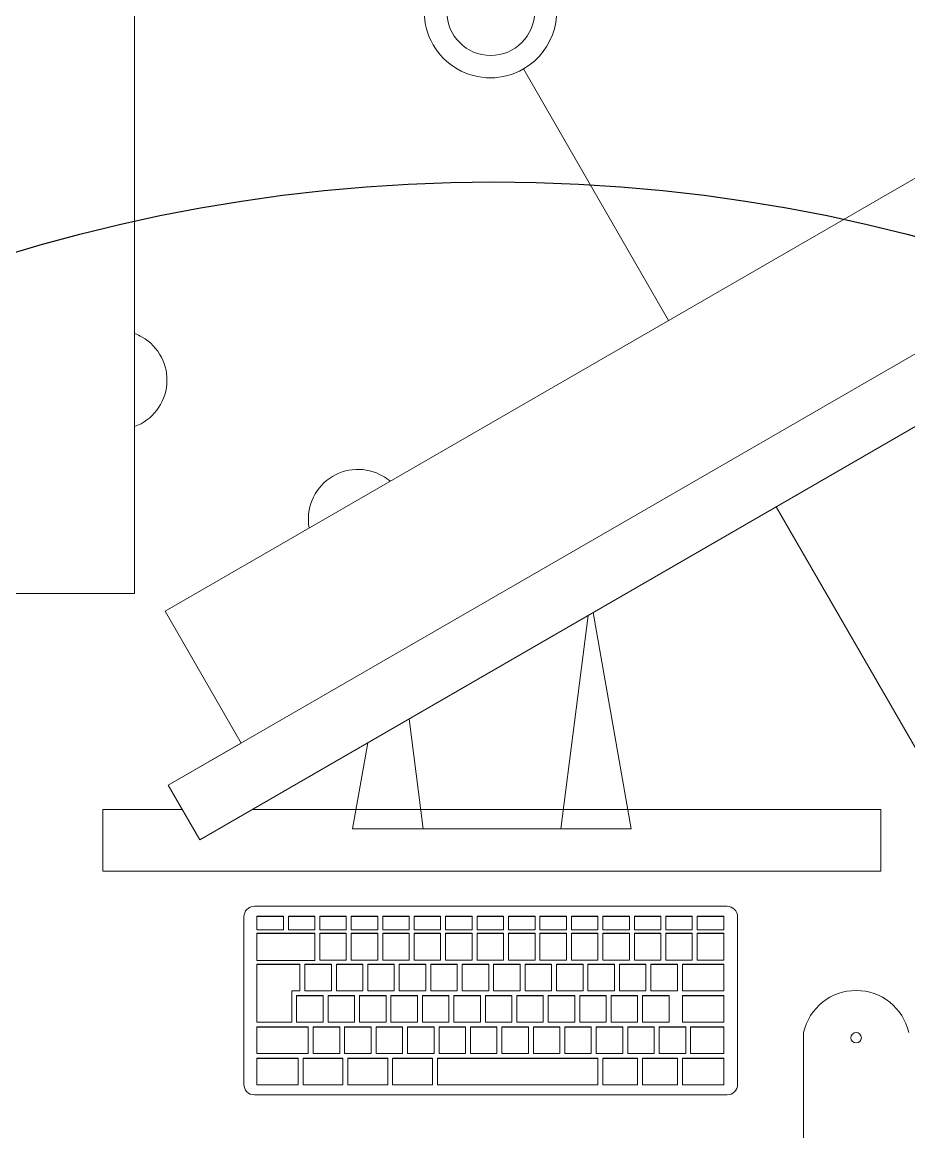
# Model space of a CAD drawing. Header units: millimetres. Extents: x 155920 to 295199, y -4084 to 97293.
# Drawn here: x 167928 to 168463, y 21953 to 22626 of the extents above; entities that cross this region are included whole.
import ezdxf

# ---------------------------------------------------------------- set-up
doc = ezdxf.new("R2010")
doc.units = ezdxf.units.MM
doc.header["$MEASUREMENT"] = 0
for name, color, linetype, lineweight in [('A-GENM', 8, 'CONTINUOUS', 9), ('E-ELEC-EQPM', 8, 'CONTINUOUS', 9), ('I-FURN', 8, 'CONTINUOUS', 9)]:
    doc.layers.add(name, color=color, linetype=linetype, lineweight=lineweight)
doc.layers.add('Social Distancing', color=7, linetype='CONTINUOUS')

msp = doc.modelspace()

# ---------------------------------------------------------------- linework, layer by layer
at = {"layer": 'A-GENM'}
for p, q in [((168067.97, 22092.35), (168353.5, 22092.35)), ((168061.62, 21984.84), (168061.62, 22086)), ((168069.5, 22086.37), (168085.5, 22086.37)), ((168069.5, 22086.09), (168069.5, 22086.37)), ((168085.5, 22086.09), (168069.5, 22086.09)), ((168069.5, 22086.09), (168069.5, 22078.11)), ((168085.5, 22086.09), (168085.5, 22086.37)), ((168085.5, 22078.11), (168085.5, 22086.09)), ((168088.5, 22086.37), (168104.5, 22086.37)), ((168088.5, 22086.09), (168088.5, 22086.37)), ((168104.5, 22086.09), (168088.5, 22086.09)), ((168088.5, 22086.09), (168088.5, 22078.11)), ((168104.5, 22086.09), (168104.5, 22086.37)), ((168104.5, 22078.11), (168104.5, 22086.09)), ((168107.5, 22086.37), (168123.5, 22086.37)), ((168107.5, 22086.09), (168107.5, 22086.37)), ((168123.5, 22086.09), (168107.5, 22086.09)), ((168107.5, 22086.09), (168107.5, 22078.11)), ((168123.5, 22086.09), (168123.5, 22086.37)), ((168123.5, 22078.11), (168123.5, 22086.09)), ((168126.5, 22086.37), (168142.5, 22086.37)), ((168126.5, 22086.09), (168126.5, 22086.37)), ((168142.5, 22086.09), (168126.5, 22086.09)), ((168126.5, 22086.09), (168126.5, 22078.11)), ((168142.5, 22086.09), (168142.5, 22086.37)), ((168142.5, 22078.11), (168142.5, 22086.09)), ((168145.5, 22086.37), (168161.5, 22086.37)), ((168145.5, 22086.09), (168145.5, 22086.37)), ((168161.5, 22086.09), (168145.5, 22086.09)), ((168145.5, 22086.09), (168145.5, 22078.11)), ((168161.5, 22086.09), (168161.5, 22086.37)), ((168161.5, 22078.11), (168161.5, 22086.09)), ((168164.5, 22086.37), (168180.5, 22086.37)), ((168164.5, 22086.09), (168164.5, 22086.37)), ((168180.5, 22086.09), (168164.5, 22086.09)), ((168164.5, 22086.09), (168164.5, 22078.11)), ((168180.5, 22086.09), (168180.5, 22086.37)), ((168180.5, 22078.11), (168180.5, 22086.09)), ((168183.5, 22086.37), (168199.5, 22086.37)), ((168183.5, 22086.09), (168183.5, 22086.37)), ((168199.5, 22086.09), (168183.5, 22086.09)), ((168183.5, 22086.09), (168183.5, 22078.11)), ((168199.5, 22086.09), (168199.5, 22086.37)), ((168199.5, 22078.11), (168199.5, 22086.09)), ((168202.5, 22086.37), (168218.5, 22086.37)), ((168202.5, 22086.09), (168202.5, 22086.37)), ((168218.5, 22086.09), (168202.5, 22086.09)), ((168202.5, 22086.09), (168202.5, 22078.11)), ((168218.5, 22086.09), (168218.5, 22086.37)), ((168218.5, 22078.11), (168218.5, 22086.09)), ((168221.5, 22086.37), (168237.5, 22086.37)), ((168221.5, 22086.09), (168221.5, 22086.37)), ((168237.5, 22086.09), (168221.5, 22086.09)), ((168221.5, 22086.09), (168221.5, 22078.11)), ((168237.5, 22086.09), (168237.5, 22086.37)), ((168237.5, 22078.11), (168237.5, 22086.09)), ((168240.5, 22086.37), (168256.5, 22086.37)), ((168240.5, 22086.09), (168240.5, 22086.37)), ((168256.5, 22086.09), (168240.5, 22086.09)), ((168240.5, 22086.09), (168240.5, 22078.11)), ((168256.5, 22086.09), (168256.5, 22086.37)), ((168256.5, 22078.11), (168256.5, 22086.09)), ((168259.5, 22086.37), (168275.5, 22086.37)), ((168259.5, 22086.09), (168259.5, 22086.37)), ((168275.5, 22086.09), (168259.5, 22086.09)), ((168259.5, 22086.09), (168259.5, 22078.11)), ((168275.5, 22086.09), (168275.5, 22086.37)), ((168275.5, 22078.11), (168275.5, 22086.09)), ((168278.5, 22086.37), (168294.5, 22086.37)), ((168278.5, 22086.09), (168278.5, 22086.37)), ((168294.5, 22086.09), (168278.5, 22086.09)), ((168278.5, 22086.09), (168278.5, 22078.11)), ((168294.5, 22086.09), (168294.5, 22086.37)), ((168294.5, 22078.11), (168294.5, 22086.09)), ((168297.5, 22086.37), (168313.5, 22086.37)), ((168297.5, 22086.09), (168297.5, 22086.37)), ((168313.5, 22086.09), (168297.5, 22086.09)), ((168297.5, 22086.09), (168297.5, 22078.11)), ((168313.5, 22086.09), (168313.5, 22086.37)), ((168313.5, 22078.11), (168313.5, 22086.09)), ((168316.5, 22086.37), (168332.5, 22086.37)), ((168316.5, 22086.09), (168316.5, 22086.37)), ((168332.5, 22086.09), (168316.5, 22086.09)), ((168316.5, 22086.09), (168316.5, 22078.11)), ((168332.5, 22086.09), (168332.5, 22086.37)), ((168332.5, 22078.11), (168332.5, 22086.09)), ((168335.5, 22086.37), (168351.5, 22086.37)), ((168335.5, 22086.09), (168335.5, 22086.37)), ((168351.5, 22086.09), (168335.5, 22086.09)), ((168335.5, 22086.09), (168335.5, 22078.11)), ((168351.5, 22086.09), (168351.5, 22086.37)), ((168351.5, 22078.11), (168351.5, 22086.09)), ((168359.85, 22086), (168359.85, 21984.84)), ((168069.5, 22078.11), (168085.5, 22078.11)), ((168069.5, 22076.13), (168104.5, 22076.13)), ((168069.5, 22075.85), (168069.5, 22076.13)), ((168104.5, 22075.85), (168069.5, 22075.85)), ((168069.5, 22075.85), (168069.5, 22059.61)), ((168088.5, 22078.11), (168104.5, 22078.11)), ((168104.5, 22075.85), (168104.5, 22076.13)), ((168104.5, 22059.61), (168104.5, 22075.85)), ((168107.5, 22078.11), (168123.5, 22078.11)), ((168107.5, 22076.13), (168123.5, 22076.13)), ((168107.5, 22075.85), (168107.5, 22076.13)), ((168123.5, 22075.85), (168107.5, 22075.85)), ((168107.5, 22075.85), (168107.5, 22059.89)), ((168123.5, 22075.85), (168123.5, 22076.13)), ((168123.5, 22059.89), (168123.5, 22075.85)), ((168126.5, 22078.11), (168142.5, 22078.11)), ((168126.5, 22076.13), (168142.5, 22076.13)), ((168126.5, 22075.85), (168126.5, 22076.13)), ((168142.5, 22075.85), (168126.5, 22075.85)), ((168126.5, 22075.85), (168126.5, 22059.89)), ((168142.5, 22075.85), (168142.5, 22076.13)), ((168142.5, 22059.89), (168142.5, 22075.85)), ((168145.5, 22078.11), (168161.5, 22078.11)), ((168145.5, 22076.13), (168161.5, 22076.13)), ((168145.5, 22075.85), (168145.5, 22076.13)), ((168161.5, 22075.85), (168145.5, 22075.85)), ((168145.5, 22075.85), (168145.5, 22059.89)), ((168161.5, 22075.85), (168161.5, 22076.13)), ((168161.5, 22059.89), (168161.5, 22075.85)), ((168164.5, 22078.11), (168180.5, 22078.11)), ((168164.5, 22076.13), (168180.5, 22076.13)), ((168164.5, 22075.85), (168164.5, 22076.13)), ((168180.5, 22075.85), (168164.5, 22075.85)), ((168164.5, 22075.85), (168164.5, 22059.89)), ((168180.5, 22075.85), (168180.5, 22076.13)), ((168180.5, 22059.89), (168180.5, 22075.85)), ((168183.5, 22078.11), (168199.5, 22078.11)), ((168183.5, 22076.13), (168199.5, 22076.13)), ((168183.5, 22075.85), (168183.5, 22076.13)), ((168199.5, 22075.85), (168183.5, 22075.85)), ((168183.5, 22075.85), (168183.5, 22059.89)), ((168199.5, 22075.85), (168199.5, 22076.13)), ((168199.5, 22059.89), (168199.5, 22075.85)), ((168202.5, 22078.11), (168218.5, 22078.11)), ((168202.5, 22076.13), (168218.5, 22076.13)), ((168202.5, 22075.85), (168202.5, 22076.13)), ((168218.5, 22075.85), (168202.5, 22075.85)), ((168202.5, 22075.85), (168202.5, 22059.89)), ((168218.5, 22075.85), (168218.5, 22076.13)), ((168218.5, 22059.89), (168218.5, 22075.85)), ((168221.5, 22078.11), (168237.5, 22078.11)), ((168221.5, 22076.13), (168237.5, 22076.13)), ((168221.5, 22075.85), (168221.5, 22076.13)), ((168237.5, 22075.85), (168221.5, 22075.85)), ((168221.5, 22075.85), (168221.5, 22059.89)), ((168237.5, 22075.85), (168237.5, 22076.13)), ((168237.5, 22059.89), (168237.5, 22075.85)), ((168240.5, 22078.11), (168256.5, 22078.11)), ((168240.5, 22076.13), (168256.5, 22076.13)), ((168240.5, 22075.85), (168240.5, 22076.13)), ((168256.5, 22075.85), (168240.5, 22075.85)), ((168240.5, 22075.85), (168240.5, 22059.89)), ((168256.5, 22075.85), (168256.5, 22076.13)), ((168256.5, 22059.89), (168256.5, 22075.85)), ((168259.5, 22078.11), (168275.5, 22078.11)), ((168259.5, 22076.13), (168275.5, 22076.13)), ((168259.5, 22075.85), (168259.5, 22076.13)), ((168275.5, 22075.85), (168259.5, 22075.85)), ((168259.5, 22075.85), (168259.5, 22059.89)), ((168275.5, 22075.85), (168275.5, 22076.13)), ((168275.5, 22059.89), (168275.5, 22075.85)), ((168278.5, 22078.11), (168294.5, 22078.11)), ((168278.5, 22076.13), (168294.5, 22076.13)), ((168278.5, 22075.85), (168278.5, 22076.13)), ((168294.5, 22075.85), (168278.5, 22075.85)), ((168278.5, 22075.85), (168278.5, 22059.89)), ((168294.5, 22075.85), (168294.5, 22076.13)), ((168294.5, 22059.89), (168294.5, 22075.85)), ((168297.5, 22078.11), (168313.5, 22078.11)), ((168297.5, 22076.13), (168313.5, 22076.13)), ((168297.5, 22075.85), (168297.5, 22076.13)), ((168313.5, 22075.85), (168297.5, 22075.85)), ((168297.5, 22075.85), (168297.5, 22059.89)), ((168313.5, 22075.85), (168313.5, 22076.13)), ((168313.5, 22059.89), (168313.5, 22075.85)), ((168316.5, 22078.11), (168332.5, 22078.11)), ((168316.5, 22076.13), (168332.5, 22076.13)), ((168316.5, 22075.85), (168316.5, 22076.13)), ((168332.5, 22075.85), (168316.5, 22075.85)), ((168316.5, 22075.85), (168316.5, 22059.89)), ((168332.5, 22075.85), (168332.5, 22076.13)), ((168332.5, 22059.89), (168332.5, 22075.85)), ((168335.5, 22078.11), (168351.5, 22078.11)), ((168335.5, 22076.13), (168351.5, 22076.13)), ((168335.5, 22075.85), (168335.5, 22076.13)), ((168351.5, 22075.85), (168335.5, 22075.85)), ((168335.5, 22075.85), (168335.5, 22059.89)), ((168351.5, 22075.85), (168351.5, 22076.13)), ((168351.5, 22059.89), (168351.5, 22075.85)), ((168069.5, 22059.61), (168104.5, 22059.61)), ((168107.5, 22059.89), (168123.5, 22059.89)), ((168126.5, 22059.89), (168142.5, 22059.89)), ((168145.5, 22059.89), (168161.5, 22059.89)), ((168164.5, 22059.89), (168180.5, 22059.89)), ((168183.5, 22059.89), (168199.5, 22059.89)), ((168202.5, 22059.89), (168218.5, 22059.89)), ((168221.5, 22059.89), (168237.5, 22059.89)), ((168240.5, 22059.89), (168256.5, 22059.89)), ((168259.5, 22059.89), (168275.5, 22059.89)), ((168278.5, 22059.89), (168294.5, 22059.89)), ((168297.5, 22059.89), (168313.5, 22059.89)), ((168316.5, 22059.89), (168332.5, 22059.89)), ((168335.5, 22059.89), (168351.5, 22059.89)), ((168069.5, 22057.48), (168095.5, 22057.48)), ((168069.5, 22057.2), (168069.5, 22057.48)), ((168095.5, 22057.2), (168069.5, 22057.2)), ((168069.5, 22057.2), (168069.5, 22022.31)), ((168095.5, 22057.2), (168095.5, 22057.48)), ((168095.5, 22041.24), (168095.5, 22057.2)), ((168098.5, 22057.48), (168114.5, 22057.48)), ((168098.5, 22057.2), (168098.5, 22057.48)), ((168114.5, 22057.2), (168098.5, 22057.2)), ((168098.5, 22057.2), (168098.5, 22041.24)), ((168114.5, 22057.2), (168114.5, 22057.48)), ((168114.5, 22041.24), (168114.5, 22057.2)), ((168117.5, 22057.48), (168133.5, 22057.48)), ((168117.5, 22057.2), (168117.5, 22057.48)), ((168133.5, 22057.2), (168117.5, 22057.2)), ((168117.5, 22057.2), (168117.5, 22041.24)), ((168133.5, 22057.2), (168133.5, 22057.48)), ((168133.5, 22041.24), (168133.5, 22057.2)), ((168136.5, 22057.48), (168152.5, 22057.48)), ((168136.5, 22057.2), (168136.5, 22057.48)), ((168152.5, 22057.2), (168136.5, 22057.2)), ((168136.5, 22057.2), (168136.5, 22041.24)), ((168152.5, 22057.2), (168152.5, 22057.48)), ((168152.5, 22041.24), (168152.5, 22057.2)), ((168155.5, 22057.48), (168171.5, 22057.48)), ((168155.5, 22057.2), (168155.5, 22057.48)), ((168171.5, 22057.2), (168155.5, 22057.2)), ((168155.5, 22057.2), (168155.5, 22041.24)), ((168171.5, 22057.2), (168171.5, 22057.48)), ((168171.5, 22041.24), (168171.5, 22057.2)), ((168174.5, 22057.48), (168190.5, 22057.48)), ((168174.5, 22057.2), (168174.5, 22057.48)), ((168190.5, 22057.2), (168174.5, 22057.2)), ((168174.5, 22057.2), (168174.5, 22041.24)), ((168190.5, 22057.2), (168190.5, 22057.48)), ((168190.5, 22041.24), (168190.5, 22057.2)), ((168193.5, 22057.48), (168209.5, 22057.48)), ((168193.5, 22057.2), (168193.5, 22057.48)), ((168209.5, 22057.2), (168193.5, 22057.2)), ((168193.5, 22057.2), (168193.5, 22041.24)), ((168209.5, 22057.2), (168209.5, 22057.48)), ((168209.5, 22041.24), (168209.5, 22057.2)), ((168212.5, 22057.48), (168228.5, 22057.48)), ((168212.5, 22057.2), (168212.5, 22057.48)), ((168228.5, 22057.2), (168212.5, 22057.2)), ((168212.5, 22057.2), (168212.5, 22041.24)), ((168228.5, 22057.2), (168228.5, 22057.48)), ((168228.5, 22041.24), (168228.5, 22057.2)), ((168231.5, 22057.48), (168247.5, 22057.48)), ((168231.5, 22057.2), (168231.5, 22057.48)), ((168247.5, 22057.2), (168231.5, 22057.2)), ((168231.5, 22057.2), (168231.5, 22041.24)), ((168247.5, 22057.2), (168247.5, 22057.48)), ((168247.5, 22041.24), (168247.5, 22057.2)), ((168250.5, 22057.48), (168266.5, 22057.48)), ((168250.5, 22057.2), (168250.5, 22057.48)), ((168266.5, 22057.2), (168250.5, 22057.2)), ((168250.5, 22057.2), (168250.5, 22041.24)), ((168266.5, 22057.2), (168266.5, 22057.48)), ((168266.5, 22041.24), (168266.5, 22057.2)), ((168269.5, 22057.48), (168285.5, 22057.48)), ((168269.5, 22057.2), (168269.5, 22057.48)), ((168285.5, 22057.2), (168269.5, 22057.2)), ((168269.5, 22057.2), (168269.5, 22041.24)), ((168285.5, 22057.2), (168285.5, 22057.48)), ((168285.5, 22041.24), (168285.5, 22057.2)), ((168288.5, 22057.48), (168304.5, 22057.48)), ((168288.5, 22057.2), (168288.5, 22057.48)), ((168304.5, 22057.2), (168288.5, 22057.2)), ((168288.5, 22057.2), (168288.5, 22041.24)), ((168304.5, 22057.2), (168304.5, 22057.48)), ((168304.5, 22041.24), (168304.5, 22057.2)), ((168307.5, 22057.48), (168323.5, 22057.48)), ((168307.5, 22057.2), (168307.5, 22057.48)), ((168323.5, 22057.2), (168307.5, 22057.2)), ((168307.5, 22057.2), (168307.5, 22041.24)), ((168323.5, 22057.2), (168323.5, 22057.48)), ((168323.5, 22041.24), (168323.5, 22057.2)), ((168326.5, 22057.48), (168351.5, 22057.48)), ((168326.5, 22057.2), (168326.5, 22057.48)), ((168351.5, 22057.2), (168326.5, 22057.2)), ((168326.5, 22057.2), (168326.5, 22041.26)), ((168351.5, 22057.2), (168351.5, 22057.48)), ((168351.5, 22041.26), (168351.5, 22057.2)), ((168090.5, 22022.31), (168090.5, 22041.24)), ((168090.5, 22041.24), (168095.5, 22041.24)), ((168093.5, 22038.55), (168109.5, 22038.55)), ((168093.5, 22038.27), (168093.5, 22038.55)), ((168109.5, 22038.27), (168093.5, 22038.27)), ((168093.5, 22038.27), (168093.5, 22022.31)), ((168098.5, 22041.24), (168114.5, 22041.24)), ((168109.5, 22038.27), (168109.5, 22038.55)), ((168109.5, 22022.31), (168109.5, 22038.27)), ((168112.5, 22038.55), (168128.5, 22038.55)), ((168112.5, 22038.27), (168112.5, 22038.55)), ((168128.5, 22038.27), (168112.5, 22038.27)), ((168112.5, 22038.27), (168112.5, 22022.31)), ((168117.5, 22041.24), (168133.5, 22041.24)), ((168128.5, 22038.27), (168128.5, 22038.55)), ((168128.5, 22022.31), (168128.5, 22038.27)), ((168131.5, 22038.55), (168147.5, 22038.55)), ((168131.5, 22038.27), (168131.5, 22038.55)), ((168147.5, 22038.27), (168131.5, 22038.27)), ((168131.5, 22038.27), (168131.5, 22022.31)), ((168136.5, 22041.24), (168152.5, 22041.24)), ((168147.5, 22038.27), (168147.5, 22038.55)), ((168147.5, 22022.31), (168147.5, 22038.27)), ((168150.5, 22038.55), (168166.5, 22038.55)), ((168150.5, 22038.27), (168150.5, 22038.55)), ((168166.5, 22038.27), (168150.5, 22038.27)), ((168150.5, 22038.27), (168150.5, 22022.31)), ((168155.5, 22041.24), (168171.5, 22041.24)), ((168166.5, 22038.27), (168166.5, 22038.55)), ((168166.5, 22022.31), (168166.5, 22038.27)), ((168169.5, 22038.55), (168185.5, 22038.55)), ((168169.5, 22038.27), (168169.5, 22038.55)), ((168185.5, 22038.27), (168169.5, 22038.27)), ((168169.5, 22038.27), (168169.5, 22022.31)), ((168174.5, 22041.24), (168190.5, 22041.24)), ((168185.5, 22038.27), (168185.5, 22038.55)), ((168185.5, 22022.31), (168185.5, 22038.27)), ((168188.5, 22038.55), (168204.5, 22038.55)), ((168188.5, 22038.27), (168188.5, 22038.55)), ((168204.5, 22038.27), (168188.5, 22038.27)), ((168188.5, 22038.27), (168188.5, 22022.31)), ((168193.5, 22041.24), (168209.5, 22041.24)), ((168204.5, 22038.27), (168204.5, 22038.55)), ((168204.5, 22022.31), (168204.5, 22038.27)), ((168207.5, 22038.55), (168223.5, 22038.55)), ((168207.5, 22038.27), (168207.5, 22038.55)), ((168223.5, 22038.27), (168207.5, 22038.27)), ((168207.5, 22038.27), (168207.5, 22022.31)), ((168212.5, 22041.24), (168228.5, 22041.24)), ((168223.5, 22038.27), (168223.5, 22038.55)), ((168223.5, 22022.31), (168223.5, 22038.27)), ((168226.5, 22038.55), (168242.5, 22038.55)), ((168226.5, 22038.27), (168226.5, 22038.55)), ((168242.5, 22038.27), (168226.5, 22038.27)), ((168226.5, 22038.27), (168226.5, 22022.31)), ((168231.5, 22041.24), (168247.5, 22041.24)), ((168242.5, 22038.27), (168242.5, 22038.55)), ((168242.5, 22022.31), (168242.5, 22038.27)), ((168245.5, 22038.55), (168261.5, 22038.55)), ((168245.5, 22038.27), (168245.5, 22038.55)), ((168261.5, 22038.27), (168245.5, 22038.27)), ((168245.5, 22038.27), (168245.5, 22022.31)), ((168250.5, 22041.24), (168266.5, 22041.24)), ((168261.5, 22038.27), (168261.5, 22038.55)), ((168261.5, 22022.31), (168261.5, 22038.27)), ((168264.5, 22038.55), (168280.5, 22038.55)), ((168264.5, 22038.27), (168264.5, 22038.55)), ((168280.5, 22038.27), (168264.5, 22038.27)), ((168264.5, 22038.27), (168264.5, 22022.31)), ((168269.5, 22041.24), (168285.5, 22041.24)), ((168280.5, 22038.27), (168280.5, 22038.55)), ((168280.5, 22022.31), (168280.5, 22038.27)), ((168283.5, 22038.55), (168299.5, 22038.55)), ((168283.5, 22038.27), (168283.5, 22038.55)), ((168299.5, 22038.27), (168283.5, 22038.27)), ((168283.5, 22038.27), (168283.5, 22022.31)), ((168288.5, 22041.24), (168304.5, 22041.24)), ((168299.5, 22038.27), (168299.5, 22038.55)), ((168299.5, 22022.31), (168299.5, 22038.27)), ((168302.5, 22038.55), (168318.5, 22038.55)), ((168302.5, 22038.27), (168302.5, 22038.55)), ((168318.5, 22038.27), (168302.5, 22038.27)), ((168302.5, 22038.27), (168302.5, 22022.31)), ((168307.5, 22041.24), (168323.5, 22041.24)), ((168318.5, 22038.27), (168318.5, 22038.55)), ((168318.5, 22022.31), (168318.5, 22038.27)), ((168326.5, 22041.26), (168351.5, 22041.26)), ((168326.5, 22038.55), (168351.5, 22038.55)), ((168326.5, 22038.27), (168326.5, 22038.55)), ((168351.5, 22038.27), (168326.5, 22038.27)), ((168326.5, 22038.27), (168326.5, 22022.33)), ((168351.5, 22038.27), (168351.5, 22038.55)), ((168351.5, 22022.33), (168351.5, 22038.27)), ((168069.5, 22022.31), (168090.5, 22022.31)), ((168069.5, 22019.62), (168100.5, 22019.62)), ((168069.5, 22019.35), (168069.5, 22019.62)), ((168100.5, 22019.35), (168069.5, 22019.35)), ((168069.5, 22019.35), (168069.5, 22003.39)), ((168093.5, 22022.31), (168109.5, 22022.31)), ((168100.5, 22019.35), (168100.5, 22019.62)), ((168100.5, 22003.39), (168100.5, 22019.35)), ((168103.5, 22019.62), (168119.5, 22019.62)), ((168103.5, 22019.35), (168103.5, 22019.62)), ((168119.5, 22019.35), (168103.5, 22019.35)), ((168103.5, 22019.35), (168103.5, 22003.39)), ((168112.5, 22022.31), (168128.5, 22022.31)), ((168119.5, 22019.35), (168119.5, 22019.62)), ((168119.5, 22003.39), (168119.5, 22019.35)), ((168122.5, 22019.62), (168138.5, 22019.62)), ((168122.5, 22019.35), (168122.5, 22019.62)), ((168138.5, 22019.35), (168122.5, 22019.35)), ((168122.5, 22019.35), (168122.5, 22003.39)), ((168131.5, 22022.31), (168147.5, 22022.31)), ((168138.5, 22019.35), (168138.5, 22019.62)), ((168138.5, 22003.39), (168138.5, 22019.35)), ((168141.5, 22019.62), (168157.5, 22019.62)), ((168141.5, 22019.35), (168141.5, 22019.62)), ((168157.5, 22019.35), (168141.5, 22019.35)), ((168141.5, 22019.35), (168141.5, 22003.39)), ((168150.5, 22022.31), (168166.5, 22022.31)), ((168157.5, 22019.35), (168157.5, 22019.62)), ((168157.5, 22003.39), (168157.5, 22019.35)), ((168160.5, 22019.62), (168176.5, 22019.62)), ((168160.5, 22019.35), (168160.5, 22019.62)), ((168176.5, 22019.35), (168160.5, 22019.35)), ((168160.5, 22019.35), (168160.5, 22003.39)), ((168169.5, 22022.31), (168185.5, 22022.31)), ((168176.5, 22019.35), (168176.5, 22019.62)), ((168176.5, 22003.39), (168176.5, 22019.35)), ((168179.5, 22019.62), (168195.5, 22019.62)), ((168179.5, 22019.35), (168179.5, 22019.62)), ((168195.5, 22019.35), (168179.5, 22019.35)), ((168179.5, 22019.35), (168179.5, 22003.39)), ((168188.5, 22022.31), (168204.5, 22022.31)), ((168195.5, 22019.35), (168195.5, 22019.62)), ((168195.5, 22003.39), (168195.5, 22019.35)), ((168198.5, 22019.62), (168214.5, 22019.62)), ((168198.5, 22019.35), (168198.5, 22019.62)), ((168214.5, 22019.35), (168198.5, 22019.35)), ((168198.5, 22019.35), (168198.5, 22003.39)), ((168207.5, 22022.31), (168223.5, 22022.31)), ((168214.5, 22019.35), (168214.5, 22019.62)), ((168214.5, 22003.39), (168214.5, 22019.35)), ((168217.5, 22019.62), (168233.5, 22019.62)), ((168217.5, 22019.35), (168217.5, 22019.62)), ((168233.5, 22019.35), (168217.5, 22019.35)), ((168217.5, 22019.35), (168217.5, 22003.39)), ((168226.5, 22022.31), (168242.5, 22022.31)), ((168233.5, 22019.35), (168233.5, 22019.62)), ((168233.5, 22003.39), (168233.5, 22019.35)), ((168236.5, 22019.62), (168252.5, 22019.62)), ((168236.5, 22019.35), (168236.5, 22019.62)), ((168252.5, 22019.35), (168236.5, 22019.35)), ((168236.5, 22019.35), (168236.5, 22003.39)), ((168245.5, 22022.31), (168261.5, 22022.31)), ((168252.5, 22019.35), (168252.5, 22019.62)), ((168252.5, 22003.39), (168252.5, 22019.35)), ((168255.5, 22019.62), (168271.5, 22019.62)), ((168255.5, 22019.35), (168255.5, 22019.62)), ((168271.5, 22019.35), (168255.5, 22019.35)), ((168255.5, 22019.35), (168255.5, 22003.39)), ((168264.5, 22022.31), (168280.5, 22022.31)), ((168271.5, 22019.35), (168271.5, 22019.62)), ((168271.5, 22003.39), (168271.5, 22019.35)), ((168274.5, 22019.62), (168290.5, 22019.62)), ((168274.5, 22019.35), (168274.5, 22019.62)), ((168290.5, 22019.35), (168274.5, 22019.35)), ((168274.5, 22019.35), (168274.5, 22003.39)), ((168283.5, 22022.31), (168299.5, 22022.31)), ((168290.5, 22019.35), (168290.5, 22019.62)), ((168290.5, 22003.39), (168290.5, 22019.35)), ((168293.5, 22019.62), (168309.5, 22019.62)), ((168293.5, 22019.35), (168293.5, 22019.62)), ((168309.5, 22019.35), (168293.5, 22019.35)), ((168293.5, 22019.35), (168293.5, 22003.39)), ((168302.5, 22022.31), (168318.5, 22022.31)), ((168309.5, 22019.35), (168309.5, 22019.62)), ((168309.5, 22003.39), (168309.5, 22019.35)), ((168312.5, 22019.62), (168328.5, 22019.62)), ((168312.5, 22019.35), (168312.5, 22019.62)), ((168328.5, 22019.35), (168312.5, 22019.35)), ((168312.5, 22019.35), (168312.5, 22003.39)), ((168326.5, 22022.33), (168351.5, 22022.33)), ((168328.5, 22019.35), (168328.5, 22019.62)), ((168328.5, 22003.39), (168328.5, 22019.35)), ((168331.5, 22019.62), (168351.5, 22019.62)), ((168331.5, 22019.35), (168331.5, 22019.62)), ((168351.5, 22019.35), (168331.5, 22019.35)), ((168331.5, 22019.35), (168331.5, 22003.41)), ((168351.5, 22019.35), (168351.5, 22019.62)), ((168351.5, 22003.41), (168351.5, 22019.35)), ((168399.73, 22016.11), (168399.73, 21952.61)), ((168069.5, 22003.39), (168100.5, 22003.39)), ((168069.5, 22000.7), (168094.5, 22000.7)), ((168069.5, 22000.42), (168069.5, 22000.7)), ((168094.5, 22000.42), (168069.5, 22000.42)), ((168069.5, 22000.42), (168069.5, 21984.48)), ((168094.5, 22000.42), (168094.5, 22000.7)), ((168094.5, 21984.48), (168094.5, 22000.42)), ((168097.5, 22000.7), (168121.5, 22000.7)), ((168097.5, 22000.42), (168097.5, 22000.7)), ((168121.5, 22000.42), (168097.5, 22000.42)), ((168097.5, 22000.42), (168097.5, 21984.48)), ((168103.5, 22003.39), (168119.5, 22003.39)), ((168121.5, 22000.42), (168121.5, 22000.7)), ((168121.5, 21984.48), (168121.5, 22000.42)), ((168122.5, 22003.39), (168138.5, 22003.39)), ((168124.5, 22000.7), (168148.5, 22000.7)), ((168124.5, 22000.42), (168124.5, 22000.7)), ((168148.5, 22000.42), (168124.5, 22000.42)), ((168124.5, 22000.42), (168124.5, 21984.48)), ((168141.5, 22003.39), (168157.5, 22003.39)), ((168148.5, 22000.42), (168148.5, 22000.7)), ((168148.5, 21984.48), (168148.5, 22000.42)), ((168151.5, 22000.7), (168175.5, 22000.7)), ((168151.5, 22000.42), (168151.5, 22000.7)), ((168175.5, 22000.42), (168151.5, 22000.42)), ((168151.5, 22000.42), (168151.5, 21984.48)), ((168160.5, 22003.39), (168176.5, 22003.39)), ((168175.5, 22000.42), (168175.5, 22000.7)), ((168175.5, 21984.48), (168175.5, 22000.42)), ((168178.5, 22000.7), (168275.5, 22000.7)), ((168178.5, 22000.42), (168178.5, 22000.7)), ((168275.5, 22000.42), (168178.5, 22000.42)), ((168178.5, 22000.42), (168178.5, 21984.48)), ((168179.5, 22003.39), (168195.5, 22003.39)), ((168198.5, 22003.39), (168214.5, 22003.39)), ((168217.5, 22003.39), (168233.5, 22003.39)), ((168236.5, 22003.39), (168252.5, 22003.39)), ((168255.5, 22003.39), (168271.5, 22003.39)), ((168274.5, 22003.39), (168290.5, 22003.39)), ((168275.5, 22000.42), (168275.5, 22000.7)), ((168275.5, 21984.48), (168275.5, 22000.42)), ((168278.5, 22000.7), (168299.5, 22000.7)), ((168278.5, 22000.42), (168278.5, 22000.7)), ((168299.5, 22000.42), (168278.5, 22000.42)), ((168278.5, 22000.42), (168278.5, 21984.48)), ((168293.5, 22003.39), (168309.5, 22003.39)), ((168299.5, 22000.42), (168299.5, 22000.7)), ((168299.5, 21984.48), (168299.5, 22000.42)), ((168302.5, 22000.7), (168323.5, 22000.7)), ((168302.5, 22000.42), (168302.5, 22000.7)), ((168323.5, 22000.42), (168302.5, 22000.42)), ((168302.5, 22000.42), (168302.5, 21984.48)), ((168312.5, 22003.39), (168328.5, 22003.39)), ((168323.5, 22000.42), (168323.5, 22000.7)), ((168323.5, 21984.48), (168323.5, 22000.42)), ((168326.5, 22000.7), (168351.5, 22000.7)), ((168326.5, 22000.42), (168326.5, 22000.7)), ((168351.5, 22000.42), (168326.5, 22000.42)), ((168326.5, 22000.42), (168326.5, 21984.48)), ((168331.5, 22003.41), (168351.5, 22003.41)), ((168351.5, 22000.42), (168351.5, 22000.7)), ((168351.5, 21984.48), (168351.5, 22000.42)), ((168069.5, 21984.48), (168094.5, 21984.48)), ((168097.5, 21984.48), (168121.5, 21984.48)), ((168124.5, 21984.48), (168148.5, 21984.48)), ((168151.5, 21984.48), (168175.5, 21984.48)), ((168178.5, 21984.48), (168275.5, 21984.48)), ((168278.5, 21984.48), (168299.5, 21984.48)), ((168302.5, 21984.48), (168323.5, 21984.48)), ((168326.5, 21984.48), (168351.5, 21984.48)), ((168353.5, 21978.49), (168067.97, 21978.49))]:
    msp.add_line(p, q, dxfattribs=at)
for centre, radius, start, end in [((168067.97, 22086), 6.35, 90, 180), ((168353.5, 22086), 6.35, 0, 90), ((168431.48, 22008.97), 32.54, 12.68038, 167.31962), ((168431.48, 22012.96), 3.16, 0, 180), ((168431.48, 22012.96), 3.16, 180, 0), ((168067.97, 21984.84), 6.35, 180, 270), ((168353.5, 21984.84), 6.35, 270, 0)]:
    msp.add_arc(centre, radius, start, end, dxfattribs=at)
at = {"layer": 'E-ELEC-EQPM'}
for p, q in [((167995.5, 22979.56), (167995.5, 22281.16)), ((167995.5, 22979.56), (167995.5, 22281.16)), ((168618.83, 22619.69), (168014, 22270.49)), ((168618.83, 22619.69), (168014, 22270.49)), ((168708.77, 22565.5), (168015.95, 22165.5)), ((168035, 22132.51), (168727.82, 22532.51)), ((168035, 22132.51), (168727.82, 22532.51)), ((167995.5, 22281.16), (167903.6, 22281.16)), ((167995.5, 22281.16), (167903.6, 22281.16)), ((168014, 22270.49), (168059.95, 22190.9)), ((168014, 22270.49), (168059.95, 22190.9)), ((168059.95, 22190.9), (168015.95, 22165.5)), ((168015.95, 22165.5), (168035, 22132.51)), ((168015.95, 22165.5), (168035, 22132.51))]:
    msp.add_line(p, q, dxfattribs=at)
at = {"layer": 'I-FURN'}
for p, q in [((168318.23, 22446.14), (168230.56, 22597.97)), ((168230.56, 22597.97), (168318.23, 22446.14)), ((168785.59, 21636.7), (168383.23, 22333.56)), ((168383.23, 22333.56), (168785.59, 21636.7)), ((168253.05, 22139.04), (168269.53, 22267.91)), ((168295.63, 22139.04), (168272.6, 22269.68)), ((168169.91, 22139.04), (168161.41, 22205.49)), ((168136.52, 22191.11), (168127.32, 22139.04)), ((167976.53, 22150.73), (167976.53, 22113.64)), ((167976.53, 22150.73), (168024.48, 22150.73)), ((168066.56, 22150.73), (168446.43, 22150.73)), ((168446.43, 22150.73), (168446.43, 22113.64)), ((168127.32, 22139.04), (168295.63, 22139.04)), ((168446.43, 22113.64), (167976.53, 22113.64))]:
    msp.add_line(p, q, dxfattribs=at)
for centre, radius, start, end in [((168210.56, 22632.61), 40, 300.00141, 120.00141), ((168210.56, 22632.61), 40, 120.00141, 300.00141), ((168210.73, 22632.6), 26.51, 180, 0), ((167985.19, 22410.11), 30, 60.00282, 69.71478), ((167985.19, 22410.11), 30, 290.28516, 60.00282), ((168130.57, 22326.18), 30, 60.00282, 190.24537), ((168130.57, 22326.18), 30, 49.75455, 60.00282)]:
    msp.add_arc(centre, radius, start, end, dxfattribs=at)
at = {"layer": 'Social Distancing'}
msp.add_circle((168212.39, 21529.72), 1000, dxfattribs=at)
msp.add_circle((168212.39, 21529.72), 1000, dxfattribs=at)

doc.saveas('drawing.dxf')
